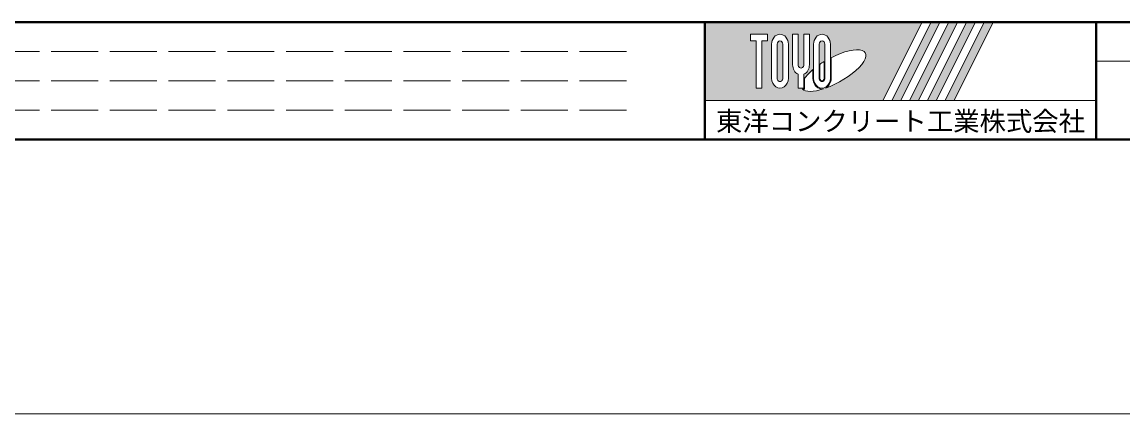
# Model space of a CAD drawing. Units: millimetres at full size; details may follow other scales. Extents: x -22536 to 51867, y -19720 to 38340.
# Drawn here: x -9954 to -7141, y 30700 to 31700 of the extents above; entities that cross this region are included whole.
import ezdxf
from ezdxf.enums import TextEntityAlignment as Align

# ---------------------------------------------------------------- set-up
doc = ezdxf.new("R2010")
doc.units = ezdxf.units.MM
doc.header["$LTSCALE"] = 20
doc.linetypes.add('DASHED', pattern=[7.5, 6, -1.5])
for name, color, linetype, lineweight in [('0_2', 5, 'Continuous', 13), ('図枠', 7, 'Continuous', 5), ('補助線', 8, 'Continuous', 13)]:
    doc.layers.add(name, color=color, linetype=linetype, lineweight=lineweight)
doc.styles.add('ＭＳ ゴシック', font='')
doc.styles.get('ＭＳ ゴシック').set_extended_font_data('MS Gothic')

msp = doc.modelspace()

# ---------------------------------------------------------------- hatches: boundary and pattern name
at = {"layer": '図枠'}
h = msp.add_hatch(color=256, dxfattribs=at)
h.paths.add_polyline_path([(-8209.44, 31700), (-8209.44, 31500), (-7754.13, 31500), (-7654.13, 31700)])
edge = h.paths.add_edge_path(flags=16)
edge.add_ellipse((-7879.99, 31576.16), major_axis=(80.81, 45.23), ratio=0.3471473, start_angle=-144.31122, end_angle=72.1899, ccw=False)
edge.add_ellipse((-7909.91, 31556.63), major_axis=(0, 27.5), ratio=0.8463542, start_angle=-160.70346, end_angle=-90)
edge.add_line((-7886.64, 31556.63), (-7886.64, 31609.06))
edge = h.paths.add_edge_path(flags=16)
edge.add_ellipse((-7909.91, 31643.37), major_axis=(0, 25.38), ratio=0.8463542, start_angle=-90, end_angle=90, ccw=False)
edge.add_line((-7888.43, 31643.37), (-7888.43, 31556.63))
edge.add_ellipse((-7909.91, 31556.63), major_axis=(0, 25.38), ratio=0.8463542, start_angle=90, end_angle=-90, ccw=False)
edge.add_line((-7931.4, 31556.63), (-7931.4, 31643.37))
edge = h.paths.add_edge_path(flags=16)
edge.add_line((-7902.75, 31643.37), (-7902.75, 31556.63))
edge.add_ellipse((-7909.91, 31556.63), major_axis=(0, 8.46), ratio=0.8463542, start_angle=90, end_angle=-90, ccw=False)
edge.add_line((-7917.08, 31556.63), (-7917.08, 31643.37))
edge.add_ellipse((-7909.91, 31643.37), major_axis=(0, 8.46), ratio=0.8463542, start_angle=-90, end_angle=90, ccw=False)
edge = h.paths.add_edge_path(flags=16)
edge.add_line((-7904.54, 31599.04), (-7904.54, 31556.63))
edge.add_ellipse((-7909.91, 31556.63), major_axis=(0, 6.35), ratio=0.8463542, start_angle=90, end_angle=-90, ccw=False)
edge.add_line((-7915.29, 31556.63), (-7915.29, 31592.09))
edge.add_ellipse((-7879.99, 31576.16), major_axis=(80.81, 45.23), ratio=0.3471473, start_angle=107.79174, end_angle=126.47132, ccw=False)
edge = h.paths.add_edge_path(flags=16)
edge.add_ellipse((-7963.63, 31591.01), major_axis=(0, 25.38), ratio=0.8463542, start_angle=-163.34117, end_angle=-90, ccw=False)
edge.add_line((-7956.46, 31567.08), (-7956.46, 31531.25))
edge.add_line((-7956.46, 31531.25), (-7970.79, 31531.25))
edge.add_line((-7970.79, 31531.25), (-7970.79, 31567.08))
edge.add_ellipse((-7963.63, 31591.01), major_axis=(0, 25.38), ratio=0.8463542, start_angle=90, end_angle=163.34117, ccw=False)
edge.add_line((-7985.11, 31591.01), (-7985.11, 31668.75))
edge.add_line((-7985.11, 31668.75), (-7970.79, 31668.75))
edge.add_line((-7970.79, 31668.75), (-7970.79, 31591.01))
edge.add_ellipse((-7963.63, 31591.01), major_axis=(0, 8.46), ratio=0.8463542, start_angle=90, end_angle=-90)
edge.add_line((-7956.46, 31591.01), (-7956.46, 31668.75))
edge.add_line((-7956.46, 31668.75), (-7942.14, 31668.75))
edge.add_line((-7942.14, 31668.75), (-7942.14, 31591.01))
edge = h.paths.add_edge_path(flags=16)
edge.add_line((-7933.19, 31578.53), (-7933.19, 31556.63))
edge.add_ellipse((-7909.91, 31556.63), major_axis=(0, 27.5), ratio=0.8463542, start_angle=90, end_angle=-171.54427)
edge.add_ellipse((-7879.99, 31576.16), major_axis=(80.81, 45.23), ratio=0.3471473, start_angle=-178.64954, end_angle=-148.29244, ccw=False)
edge.add_line((-7959.55, 31529.13), (-7954.67, 31529.13))
edge.add_line((-7954.67, 31529.13), (-7954.67, 31555.95))
edge.add_ellipse((-7879.99, 31576.16), major_axis=(80.81, 45.23), ratio=0.3471473, start_angle=148.21912, end_angle=165.90812, ccw=False)
edge = h.paths.add_edge_path(flags=16)
edge.add_ellipse((-8017.34, 31643.37), major_axis=(0, 25.38), ratio=0.8463542, start_angle=-90, end_angle=90, ccw=False)
edge.add_line((-7995.85, 31643.37), (-7995.85, 31556.63))
edge.add_ellipse((-8017.34, 31556.63), major_axis=(0, 25.38), ratio=0.8463542, start_angle=90, end_angle=-90, ccw=False)
edge.add_line((-8038.82, 31556.63), (-8038.82, 31643.37))
edge = h.paths.add_edge_path(flags=16)
edge.add_line((-8010.18, 31643.37), (-8010.18, 31556.63))
edge.add_ellipse((-8017.34, 31556.63), major_axis=(0, 8.46), ratio=0.8463542, start_angle=90, end_angle=-90, ccw=False)
edge.add_line((-8024.5, 31556.63), (-8024.5, 31643.37))
edge.add_ellipse((-8017.34, 31643.37), major_axis=(0, 8.46), ratio=0.8463542, start_angle=-90, end_angle=90, ccw=False)
h.paths.add_polyline_path([(-8049.56, 31668.75), (-8049.56, 31651.83), (-8063.89, 31651.83), (-8063.89, 31531.25), (-8078.21, 31531.25), (-8078.21, 31651.83), (-8092.53, 31651.83), (-8092.53, 31668.75)], flags=16)
for points in [[(-7731.44, 31500), (-7708.75, 31500), (-7608.75, 31700), (-7631.44, 31700)], [(-7563.38, 31700), (-7586.06, 31700), (-7686.06, 31500), (-7663.38, 31500)], [(-7518, 31700), (-7540.69, 31700), (-7640.69, 31500), (-7618, 31500)], [(-7472.63, 31700), (-7495.31, 31700), (-7595.31, 31500), (-7572.63, 31500)]]:
    msp.add_hatch(color=256, dxfattribs=at).paths.add_polyline_path(points)

# ---------------------------------------------------------------- linework, layer by layer
at = {"layer": '0_2'}
msp.add_line((-22536.1, 30700), (-3267.22, 30700), dxfattribs=at)
at = {"layer": '図枠', "lineweight": 40}
for p, q in [((-11734.44, 31700), (-3934.44, 31700)), ((-8209.44, 31400), (-8209.44, 31700)), ((-7209.44, 31400), (-7209.44, 31700)), ((-11734.44, 31400), (-3934.44, 31400))]:
    msp.add_line(p, q, dxfattribs=at)
at = {"layer": '図枠'}
for p, q in [((-8209.44, 31700), (-7654.13, 31700)), ((-7654.13, 31700), (-7754.13, 31500)), ((-7631.44, 31700), (-7731.44, 31500)), ((-7608.75, 31700), (-7708.75, 31500)), ((-7586.06, 31700), (-7686.06, 31500)), ((-7563.38, 31700), (-7663.38, 31500)), ((-7540.69, 31700), (-7640.69, 31500)), ((-7631.44, 31700), (-7608.75, 31700)), ((-7518, 31700), (-7618, 31500)), ((-7495.31, 31700), (-7595.31, 31500)), ((-7586.06, 31700), (-7563.38, 31700)), ((-7472.63, 31700), (-7572.63, 31500)), ((-7540.69, 31700), (-7518, 31700)), ((-7495.31, 31700), (-7472.63, 31700)), ((-8092.53, 31668.75), (-8092.53, 31651.83)), ((-8092.53, 31668.75), (-8049.56, 31668.75)), ((-8078.21, 31651.83), (-8092.53, 31651.83)), ((-8078.21, 31651.83), (-8078.21, 31531.25)), ((-8063.89, 31651.83), (-8063.89, 31531.25)), ((-8049.56, 31651.83), (-8063.89, 31651.83)), ((-8049.56, 31668.75), (-8049.56, 31651.83)), ((-7985.11, 31668.75), (-7970.79, 31668.75)), ((-7985.11, 31591.01), (-7985.11, 31668.75)), ((-7970.79, 31668.75), (-7970.79, 31591.01)), ((-7956.46, 31668.75), (-7942.14, 31668.75)), ((-7956.46, 31591.01), (-7956.46, 31668.75)), ((-7942.14, 31668.75), (-7942.14, 31591.01)), ((-8038.82, 31643.37), (-8038.82, 31556.63)), ((-8024.5, 31556.63), (-8024.5, 31643.37)), ((-8010.18, 31643.37), (-8010.18, 31556.63)), ((-7995.85, 31556.63), (-7995.85, 31643.37)), ((-7931.4, 31643.37), (-7931.4, 31556.63)), ((-7917.08, 31556.63), (-7917.08, 31643.37)), ((-7902.75, 31643.37), (-7902.75, 31556.63)), ((-7888.43, 31556.63), (-7888.43, 31643.37)), ((-7915.29, 31556.63), (-7915.29, 31592.09)), ((-7904.54, 31599.04), (-7904.54, 31556.63)), ((-7886.64, 31556.63), (-7886.64, 31609.06)), ((-7970.79, 31567.08), (-7970.79, 31531.25)), ((-7956.46, 31567.08), (-7956.46, 31531.25)), ((-7933.19, 31578.53), (-7933.19, 31556.63)), ((-7954.67, 31555.95), (-7954.67, 31529.13)), ((-8063.89, 31531.25), (-8078.21, 31531.25)), ((-7956.46, 31531.25), (-7970.79, 31531.25)), ((-7959.55, 31529.13), (-7954.67, 31529.13)), ((-8209.44, 31500), (-7754.13, 31500)), ((-7731.44, 31500), (-7708.75, 31500)), ((-7686.06, 31500), (-7663.38, 31500)), ((-7640.69, 31500), (-7618, 31500)), ((-7595.31, 31500), (-7572.63, 31500))]:
    msp.add_line(p, q, dxfattribs=at)
at = {"layer": '図枠', "linetype": 'DASHED', "lineweight": 9}
for p, q in [((-8409.44, 31625), (-11534.44, 31625)), ((-8409.44, 31550), (-11534.44, 31550)), ((-8409.44, 31475), (-11534.44, 31475))]:
    msp.add_line(p, q, dxfattribs=at)
at = {"layer": '図枠', "lineweight": 13}
msp.add_line((-3934.44, 31600), (-7209.44, 31600), dxfattribs=at)
at = {"layer": '図枠'}
for centre, major_axis, ratio, start_param, end_param in [((-8017.34, 31643.37), (0, 25.38), 0.846354, 4.712389, 7.8539816), ((-8017.34, 31643.37), (0, 8.46), 0.846354, 4.712389, 7.8539816), ((-7909.91, 31643.37), (0, 25.38), 0.846354, 4.712389, 7.8539816), ((-7909.91, 31643.37), (0, 8.46), 0.846354, 4.712389, 7.8539816), ((-7879.99, 31576.16), (80.81, 45.23), 0.347147, 4.2621853, 7.7429163), ((-7879.99, 31576.16), (80.81, 45.23), 0.347147, 1.6817405, 1.8219833), ((-7963.63, 31591.01), (0, 25.38), 0.846354, 1.5707963, 2.8017557), ((-7963.63, 31591.01), (0, 8.46), 0.846354, 1.5707963, 4.712389), ((-7963.63, 31591.01), (0, 25.38), 0.846354, 3.4814296, 4.712389), ((-7879.99, 31576.16), (80.81, 45.23), 0.347147, 2.0815197, 2.5155126), ((-8017.34, 31556.63), (0, 25.38), 0.846354, 1.5707963, 4.712389), ((-8017.34, 31556.63), (0, 8.46), 0.846354, 1.5707963, 4.712389), ((-7909.91, 31556.63), (0, 27.5), 0.846354, 1.5707963, 3.3154679), ((-7909.91, 31556.63), (0, 25.38), 0.846354, 1.5707963, 4.712389), ((-7909.91, 31556.63), (0, 8.46), 0.846354, 1.5707963, 4.712389), ((-7909.91, 31556.63), (0, 6.35), 0.846354, 1.5707963, 4.712389), ((-7909.91, 31556.63), (0, 27.5), 0.846354, 3.5338438, 4.712389), ((-7879.99, 31576.16), (80.81, 45.23), 0.347147, 3.2093975, 4.2004451)]:
    msp.add_ellipse(centre, major_axis=major_axis, ratio=ratio, start_param=start_param, end_param=end_param, dxfattribs=at)
at = {"layer": '補助線'}
msp.add_line((-8209.44, 31500), (-7209.44, 31500), dxfattribs=at)

# ---------------------------------------------------------------- texts
at = {"layer": '図枠', "style": 'ＭＳ ゴシック'}
msp.add_text('東洋コンクリート工業株式会社', height=49.37, dxfattribs=at).set_placement((-7709.44, 31446.88), align=Align.MIDDLE_CENTER)

doc.saveas('drawing.dxf')
